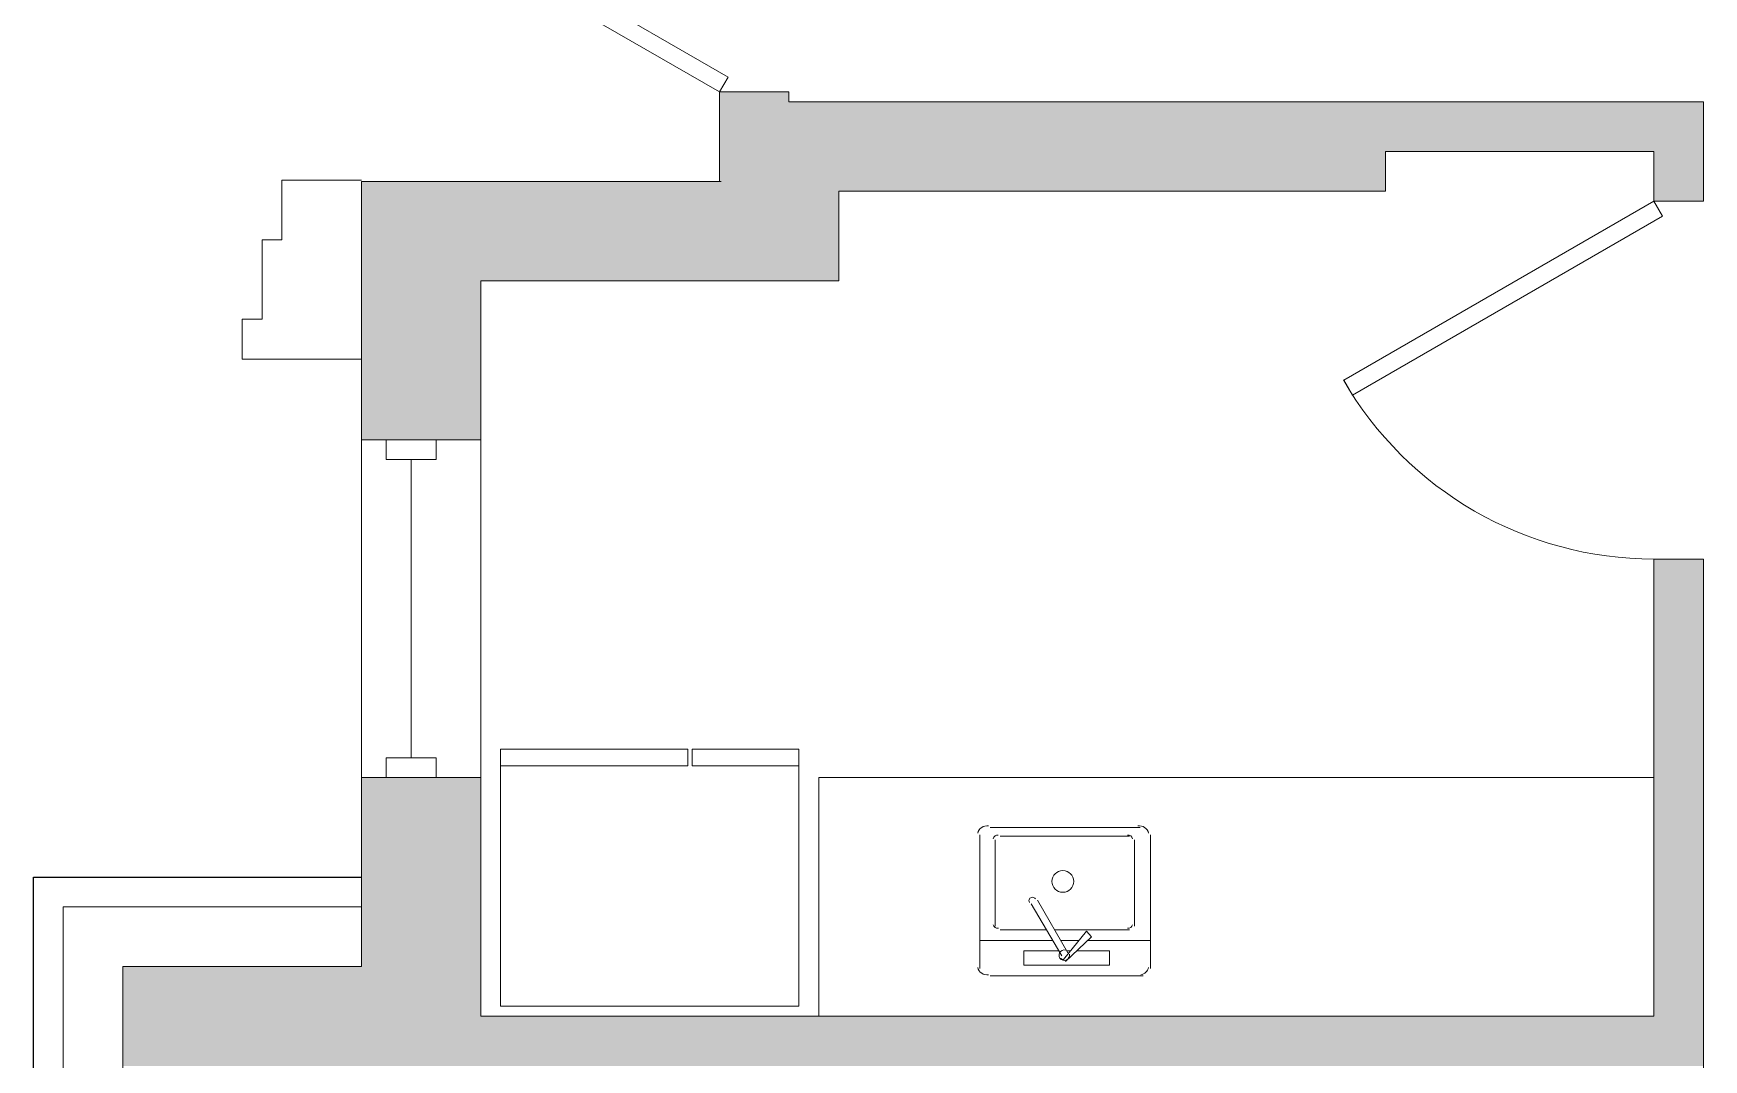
# Model space of a CAD drawing. Header units: inches. Extents: x 14 to 610, y 9 to 600.
# Drawn here: x 39.6 to 207.5, y 213.1 to 316.3 of the extents above; entities that cross this region are included whole.
import ezdxf

# ---------------------------------------------------------------- set-up
doc = ezdxf.new("R2010")
doc.units = ezdxf.units.IN
doc.header["$MEASUREMENT"] = 0
doc.layers.add('WALLS', color=30, linetype='Continuous')

msp = doc.modelspace()

# ---------------------------------------------------------------- linework, layer by layer
at = {"layer": 'WALLS', "lineweight": 18}
for points in [[(108.5837, 310.39975), (77.40768, 328.39312), (78.28236, 329.89257), (109.45837, 311.8992)], [(202.54909, 299.4038), (171.37307, 281.41043), (172.24775, 279.91098), (203.42376, 297.90435)]]:
    msp.add_lwpolyline(points, close=True, dxfattribs=at)
for points in [[(207.54725, 207.43767), (207.54725, 263.41705), (202.54909, 263.41705), (202.54909, 217.43399), (84.59253, 217.43399), (84.59253, 291.40674), (120.57928, 291.40674), (120.57928, 300.40343), (175.55903, 300.40343), (175.55903, 304.40196), (202.54909, 304.40196), (202.54909, 299.4038), (207.54725, 299.4038), (207.54725, 309.40012), (115.58112, 309.40012), (115.58112, 310.39975), (108.5837, 310.39975), (108.5837, 301.40306)], [(108.5837, 310.39975), (113.58185, 310.39975)], [(108.77113, 301.40306), (72.59695, 301.40306), (72.59695, 222.43215), (48.60579, 222.43215), (48.60579, 65.48995)], [(72.59695, 301.52802), (64.5999, 301.52802), (64.5999, 295.53023), (62.60063, 295.53023), (62.60063, 287.53317), (60.60137, 287.53317), (60.60137, 283.53464), (72.59695, 283.53464)], [(202.54909, 299.4038), (207.54725, 299.4038)], [(72.59695, 275.41263), (84.59253, 275.41263)], [(72.59695, 241.42515), (84.59253, 241.42515)], [(48.60579, 192.44319), (42.608, 192.44319), (42.608, 228.42994), (72.59695, 228.42994)]]:
    msp.add_lwpolyline(points, dxfattribs=at)
msp.add_lwpolyline([(171.32475, 281.42702, 0.26795618), (202.54909, 263.41705), (207.54725, 263.41705)], format="xyb", dxfattribs=at)
at = {"layer": 'WALLS', "lineweight": 13}
for points in [[(75.09603, 275.41263), (75.09603, 273.41337), (80.09419, 273.41337), (80.09419, 275.41263)], [(75.09603, 243.42442), (75.09603, 241.42515), (80.09419, 241.42515), (80.09419, 243.42442)]]:
    msp.add_lwpolyline(points, close=True, dxfattribs=at)
msp.add_lwpolyline([(77.59511, 273.41337), (77.59511, 243.42442)], dxfattribs=at)
at = {"layer": 'WALLS', "lineweight": 9}
for points in [[(105.39737, 244.29909), (105.39737, 242.61222), (86.5918, 242.61222), (86.5918, 244.29909)], [(116.58075, 242.61222), (116.58075, 244.29909), (105.83471, 244.29909), (105.83471, 242.61222)]]:
    msp.add_lwpolyline(points, close=True, dxfattribs=at)
for points in [[(116.58075, 242.61222), (116.58075, 218.43362), (86.5918, 218.43362), (86.5918, 242.61222)], [(118.58001, 217.43399), (118.58001, 241.42515), (202.54909, 241.42515)], [(134.76155, 222.24472), (134.76155, 235.67727)], [(135.82366, 236.42699), (150.88062, 236.42699)], [(136.32348, 235.17745), (136.32348, 226.49315)], [(149.81851, 235.55232), (136.82329, 235.55232)], [(150.31832, 226.49315), (150.31832, 235.17745)], [(151.94273, 235.67727), (151.94273, 222.24472)], [(143.00852, 223.49426), (139.94714, 228.74232)], [(143.63329, 223.80664), (140.57191, 229.11719)], [(142.07136, 225.05618), (134.76155, 225.05618)], [(141.44659, 226.11829), (136.82329, 226.11829)], [(142.32127, 226.11829), (149.81851, 226.11829)], [(142.94604, 225.05618), (144.75787, 225.05618)], [(145.63255, 225.05618), (151.94273, 225.05618)], [(142.69613, 223.99407), (139.19742, 223.99407), (139.19742, 222.5571), (147.81924, 222.5571), (147.81924, 223.99407), (144.50796, 223.99407)], [(143.00852, 223.49426), (143.00852, 223.49426)], [(143.63329, 223.80664), (143.63329, 223.80664)], [(135.82366, 221.49499), (151.193, 221.49499)]]:
    msp.add_lwpolyline(points, dxfattribs=at)
at = {"layer": 'WALLS', "lineweight": 25}
msp.add_lwpolyline([(48.60579, 189.4443), (39.6091, 189.4443), (39.6091, 231.42883), (72.59695, 231.42883)], dxfattribs=at)
at = {"layer": 'WALLS', "lineweight": 9}
for points in [[(143.38338, 222.93196), (146.00741, 225.43104), (145.5076, 225.99334), (143.19595, 223.1194, -0.343996042), (142.9661, 223.27424)], [(143.88319, 223.99407), (143.57081, 223.99407, 5.451529449), (143.77733, 223.67959)]]:
    msp.add_lwpolyline(points, format="xyb", dxfattribs=at)
msp.add_circle((143.11991, 230.99231), 1.09335, dxfattribs=at)
for centre, radius, start, end in [((135.49725, 235.61595), 0.96839, 80.9801923, 166.3989149), ((136.55948, 235.1785), 0.46858, 80.9857544, 166.3934122), ((149.68034, 235.1785), 0.46858, 13.6065878, 99.0142456), ((150.80516, 235.61595), 0.96839, 13.6010851, 99.0198077), ((140.05819, 229.0554), 0.34362, 29.998342, 210.0092173), ((136.55948, 226.74364), 0.46858, 193.601013, 279.0253491), ((149.68034, 226.74364), 0.46858, 260.9746509, 346.398987), ((135.49725, 222.55745), 0.96839, 193.6011334, 279.0252458), ((150.80516, 222.55745), 0.96839, 279.0088102, 346.4098567)]:
    msp.add_arc(centre, radius, start, end, dxfattribs=at)
at = {"layer": 'WALLS', "transparency": 33554559}
for points in [[(115.58112, 310.39975), (108.5837, 310.39975), (115.58112, 309.40012)], [(108.5837, 310.39975), (115.58112, 309.40012), (108.5837, 309.40012)], [(207.54725, 309.40012), (108.5837, 309.40012), (207.54725, 304.40196)], [(108.5837, 309.40012), (207.54725, 304.40196), (108.5837, 304.40196)], [(175.55903, 304.40196), (108.5837, 304.40196), (175.55903, 301.40306)], [(108.5837, 304.40196), (175.55903, 301.40306), (108.5837, 301.40306)], [(207.54725, 304.40196), (202.54909, 304.40196), (207.54725, 299.4038)], [(202.54909, 304.40196), (207.54725, 299.4038), (202.54909, 299.4038)], [(175.55903, 301.40306), (72.59695, 301.40306), (175.55903, 300.40343)], [(72.59695, 301.40306), (175.55903, 300.40343), (72.59695, 300.40343)], [(120.57928, 300.40343), (72.59695, 300.40343), (120.57928, 291.40674)], [(72.59695, 300.40343), (120.57928, 291.40674), (72.59695, 291.40674)], [(84.59253, 291.40674), (72.59695, 291.40674), (84.59253, 275.41263)], [(72.59695, 291.40674), (84.59253, 275.41263), (72.59695, 275.41263)], [(207.54725, 263.41705), (202.54909, 263.41705), (207.54725, 217.43399)], [(202.54909, 263.41705), (207.54725, 217.43399), (202.54909, 217.43399)], [(84.59253, 241.42515), (72.59695, 241.42515), (84.59253, 222.43215)], [(72.59695, 241.42515), (84.59253, 222.43215), (72.59695, 222.43215)], [(84.59253, 222.43215), (48.60579, 222.43215), (84.59253, 217.43399)], [(48.60579, 222.43215), (84.59253, 217.43399), (48.60579, 217.43399)], [(207.54725, 217.43399), (48.60579, 217.43399), (207.54725, 212.43583)], [(48.60579, 217.43399), (207.54725, 212.43583), (48.60579, 212.43583)]]:
    msp.add_solid(points, dxfattribs=at)

doc.saveas('drawing.dxf')
